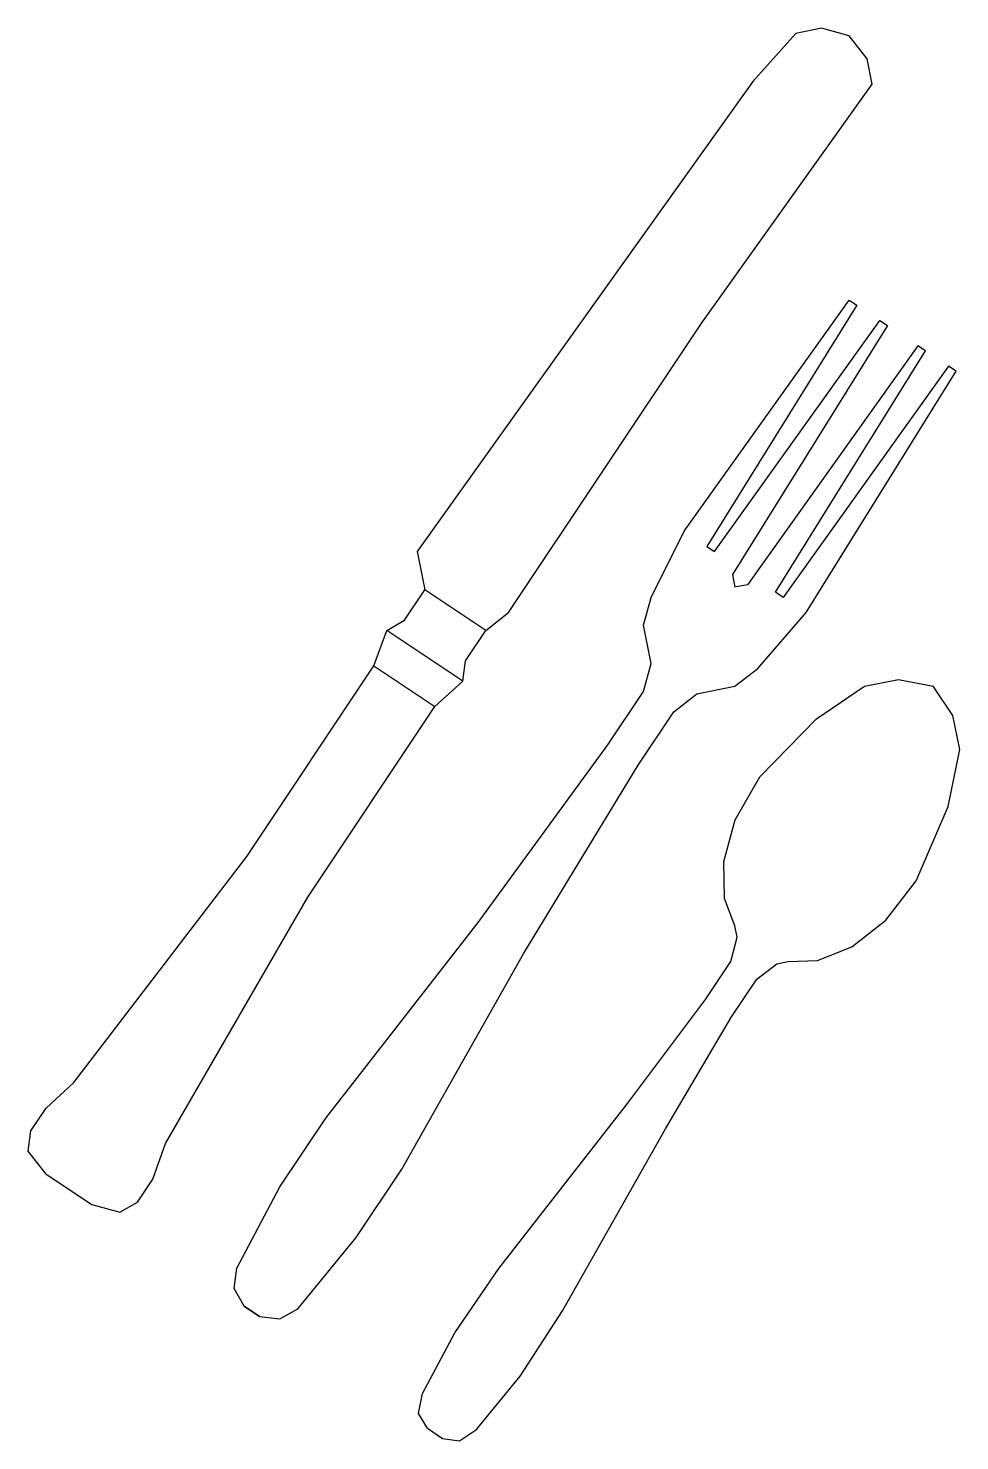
# Model space of a CAD drawing. Extents: x 596 to 756, y 14528 to 14771.
import ezdxf

# ---------------------------------------------------------------- set-up
doc = ezdxf.new("R2010")
doc.units = 0
doc.header["$MEASUREMENT"] = 0
doc.layers.add('2D', color=7, linetype='CONTINUOUS')

msp = doc.modelspace()

# ---------------------------------------------------------------- linework, layer by layer
at = {"layer": '2D', "color": 2, "linetype": 'BYBLOCK'}
for p, q in [((727.46, 14769.93), (720.04, 14761.64)), ((731.82, 14770.8), (727.46, 14769.93)), ((736.62, 14769.5), (731.82, 14770.8)), ((739.67, 14765.57), (736.62, 14769.5)), ((740.54, 14761.21), (739.67, 14765.57)), ((720.04, 14761.64), (662.46, 14680.95)), ((711.32, 14720.2), (740.54, 14761.21)), ((708.26, 14684.44), (736.62, 14724.13)), ((737.92, 14723.26), (712.19, 14681.82)), ((736.62, 14724.13), (737.92, 14723.26)), ((678.16, 14670.48), (711.32, 14720.2)), ((713.5, 14680.95), (741.85, 14720.64)), ((741.85, 14720.64), (743.16, 14719.77)), ((743.16, 14719.77), (716.55, 14677.02)), ((748.39, 14716.28), (719.17, 14675.27)), ((723.97, 14673.97), (749.7, 14715.41)), ((749.7, 14715.41), (748.39, 14716.28)), ((753.63, 14712.79), (725.27, 14673.09)), ((729.2, 14670.48), (754.94, 14711.92)), ((754.94, 14711.92), (753.63, 14712.79)), ((702.59, 14673.09), (708.26, 14684.44)), ((712.19, 14681.82), (713.5, 14680.95)), ((662.46, 14680.95), (663.77, 14674.4)), ((716.55, 14677.02), (716.99, 14674.84)), ((660.28, 14669.17), (663.77, 14674.4)), ((674.24, 14667.42), (663.77, 14674.4)), ((719.17, 14675.27), (716.99, 14674.84)), ((701.28, 14668.3), (702.59, 14673.09)), ((725.27, 14673.09), (723.97, 14673.97)), ((657.23, 14667.42), (660.28, 14669.17)), ((674.24, 14667.42), (678.16, 14670.48)), ((720.91, 14660.88), (729.2, 14670.48)), ((655.05, 14661.32), (657.23, 14667.42)), ((670.31, 14658.7), (657.23, 14667.42)), ((670.75, 14662.19), (674.24, 14667.42)), ((702.59, 14661.75), (701.28, 14668.3)), ((670.31, 14658.7), (670.75, 14662.19)), ((633.24, 14628.6), (655.05, 14661.32)), ((655.05, 14661.32), (665.51, 14654.34)), ((701.28, 14656.95), (702.59, 14661.75)), ((716.99, 14657.83), (720.91, 14660.88)), ((665.51, 14654.34), (670.31, 14658.7)), ((710.44, 14656.52), (716.99, 14657.83)), ((731, 14652.25), (739.23, 14657.85)), ((739.23, 14657.85), (745.05, 14659.02)), ((745.05, 14659.02), (751.01, 14657.83)), ((754.4, 14652.79), (751.01, 14657.83)), ((695.18, 14647.79), (701.28, 14656.95)), ((706.52, 14653.46), (710.44, 14656.52)), ((643.7, 14621.62), (665.51, 14654.34)), ((700.41, 14644.3), (706.52, 14653.46)), ((721.29, 14642.3), (731, 14652.25)), ((755.57, 14646.96), (754.4, 14652.79)), ((672.93, 14617.26), (695.18, 14647.79)), ((753.56, 14637.21), (755.57, 14646.96)), ((680.78, 14612.02), (700.41, 14644.3)), ((717.04, 14634.89), (721.29, 14642.3)), ((748.11, 14624.42), (753.56, 14637.21)), ((715.1, 14627.76), (717.04, 14634.89)), ((603.57, 14589.78), (633.24, 14628.6)), ((715.19, 14621.38), (715.1, 14627.76)), ((742.9, 14617.65), (748.11, 14624.42)), ((619.28, 14579.31), (643.7, 14621.62)), ((716.97, 14616.69), (715.19, 14621.38)), ((646.76, 14583.67), (672.93, 14617.26)), ((717.36, 14614.75), (716.97, 14616.69)), ((737.07, 14613.11), (742.9, 14617.65)), ((716.26, 14610.57), (717.36, 14614.75)), ((659.84, 14574.95), (680.78, 14612.02)), ((731.15, 14610.75), (737.07, 14613.11)), ((711.92, 14604.06), (716.26, 14610.57)), ((720.75, 14607.57), (724.19, 14610.2)), ((724.19, 14610.2), (726.13, 14610.59)), ((726.13, 14610.59), (731.15, 14610.75)), ((716.42, 14601.06), (720.75, 14607.57)), ((698.55, 14586.22), (711.92, 14604.06)), ((705.09, 14581.86), (716.42, 14601.06)), ((598.77, 14585.42), (603.57, 14589.78)), ((596.16, 14581.49), (598.77, 14585.42)), ((676.47, 14557.87), (698.55, 14586.22)), ((638.91, 14571.89), (646.76, 14583.67)), ((687.41, 14550.58), (705.09, 14581.86)), ((595.72, 14578), (596.16, 14581.49)), ((598.77, 14574.08), (595.72, 14578)), ((617.1, 14573.2), (619.28, 14579.31)), ((651.99, 14563.17), (659.84, 14574.95)), ((598.77, 14574.08), (606.63, 14568.84)), ((614.48, 14569.28), (617.1, 14573.2)), ((631.49, 14557.94), (638.91, 14571.89)), ((606.63, 14568.84), (611.42, 14567.53)), ((611.42, 14567.53), (614.48, 14569.28)), ((641.96, 14550.96), (651.99, 14563.17)), ((631.05, 14554.45), (631.49, 14557.94)), ((668.94, 14546.83), (676.47, 14557.87)), ((632.8, 14551.39), (631.05, 14554.45)), ((635.42, 14549.65), (632.8, 14551.39)), ((632.8, 14551.39), (635.42, 14549.65)), ((638.91, 14549.21), (641.96, 14550.96)), ((680.12, 14539.38), (687.41, 14550.58)), ((635.42, 14549.65), (638.91, 14549.21)), ((663.4, 14536.41), (668.94, 14546.83)), ((672.63, 14530.25), (680.12, 14539.38)), ((662.7, 14532.99), (663.4, 14536.41)), ((664.21, 14530.45), (662.7, 14532.99)), ((664.21, 14530.45), (666.82, 14528.71)), ((666.82, 14528.71), (669.74, 14528.3)), ((669.74, 14528.3), (672.63, 14530.25))]:
    msp.add_line(p, q, dxfattribs=at)

doc.saveas('drawing.dxf')
